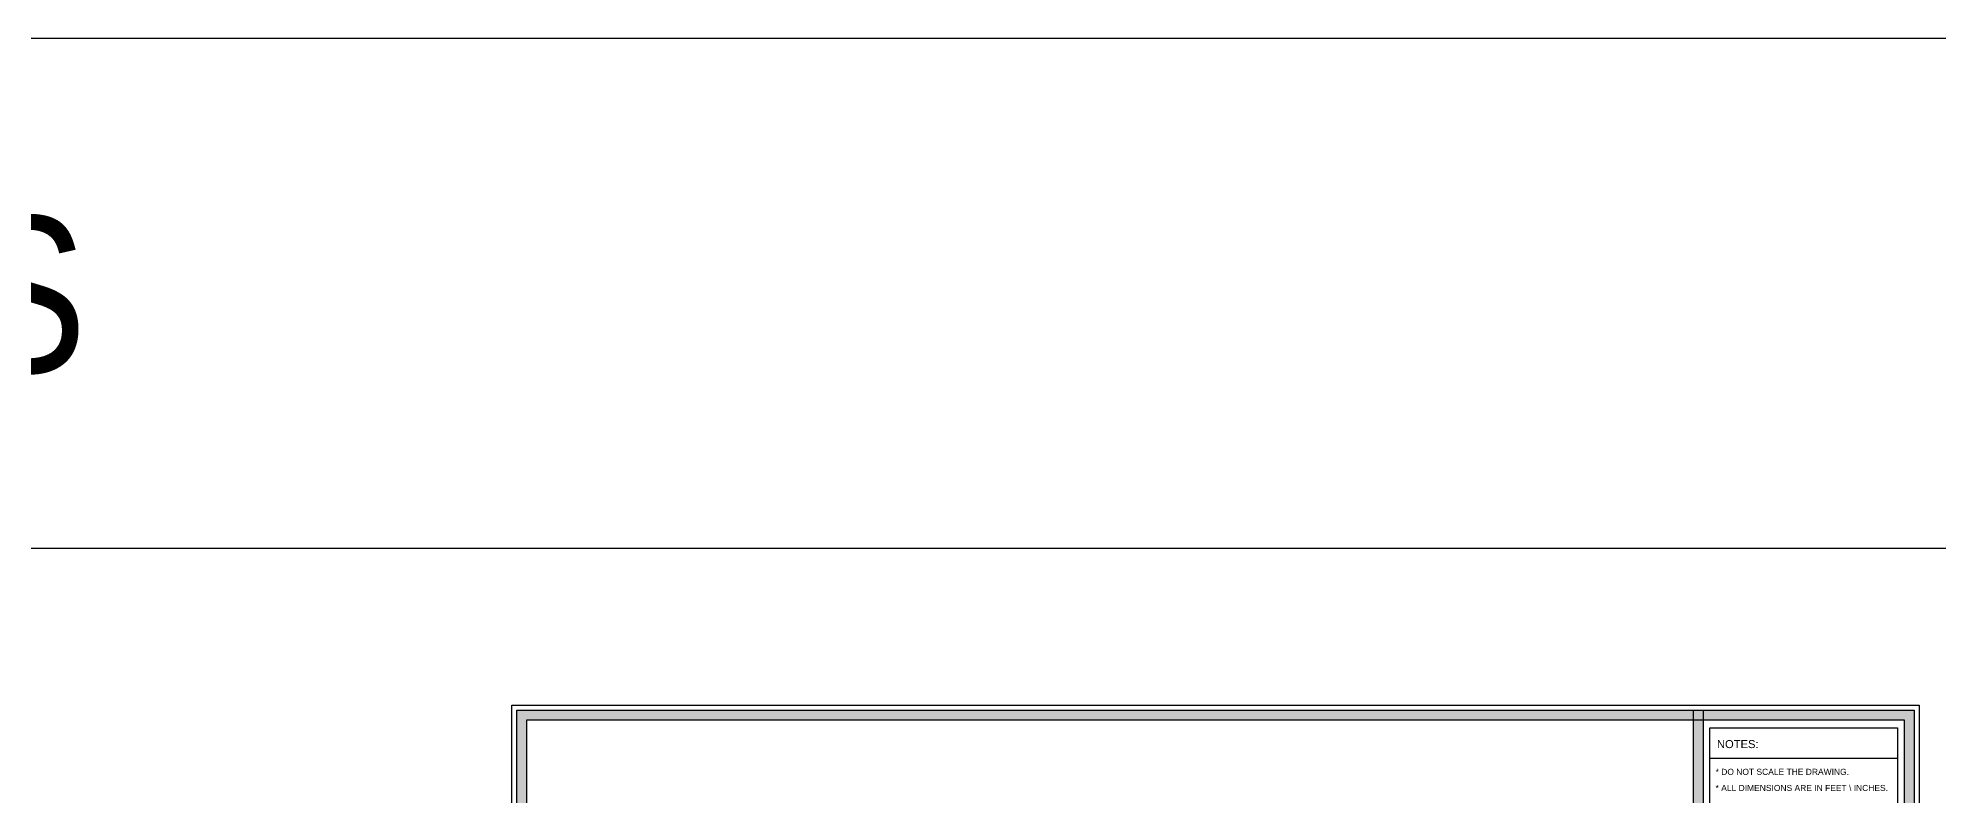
# Model space of a CAD drawing. Header units: millimetres. Extents: x 56222 to 3066687, y -650199 to -121287.
# Drawn here: x 156097.3 to 156522.6, y -179660.7 to -179491.2 of the extents above; entities that cross this region are included whole.
import ezdxf
from ezdxf.enums import TextEntityAlignment as Align

# ---------------------------------------------------------------- set-up
doc = ezdxf.new("R2010")
doc.units = ezdxf.units.MM
doc.header["$MEASUREMENT"] = 0
for name, color, linetype, lineweight in [('NAME PLATE', 7, 'Continuous', 25), ('SECOND FLOOR ( TEXT )', 7, 'Continuous', 9), ('TILE', 14, 'Continuous', 9), ('XX~SLAB ( BEAM )~ ( DIM )', 7, 'Continuous', 9)]:
    doc.layers.add(name, color=color, linetype=linetype, lineweight=lineweight)
doc.styles.add('Arial', font='arial.ttf')
doc.styles.add("Cn_BT_0'-0", font='swissc.ttf')

msp = doc.modelspace()

# ---------------------------------------------------------------- hatches: boundary and pattern name
at = {"layer": 'NAME PLATE', "true_color": 0xd39e00}
h = msp.add_hatch(color=42, dxfattribs=at)
h.paths.add_polyline_path([(156204.415, -179861.53), (156516.999, -179861.53), (156516.999, -179641.511), (156204.415, -179641.511)])
h.paths.add_polyline_path([(156206.609, -179859.337), (156514.805, -179859.337), (156514.805, -179643.705), (156206.609, -179643.705)], flags=16)
msp.add_hatch(color=42, dxfattribs=at).paths.add_polyline_path([(156467.639, -179859.337), (156469.832, -179859.337), (156469.832, -179641.511), (156467.639, -179641.511)])

# ---------------------------------------------------------------- linework, layer by layer
at = {"layer": 'NAME PLATE', "color": 42, "true_color": 0xd39e00}
msp.add_line((156513.32, -179652.338), (156471.318, -179652.338), dxfattribs=at)
for points in [[(156203.319, -179640.414), (156518.095, -179640.414), (156518.095, -179862.627), (156203.319, -179862.627)], [(156204.415, -179641.511), (156516.999, -179641.511), (156516.999, -179861.53), (156204.415, -179861.53)], [(156206.609, -179643.705), (156514.805, -179643.705), (156514.805, -179859.337), (156206.609, -179859.337)], [(156467.639, -179859.337), (156467.639, -179641.511), (156469.832, -179641.511), (156469.832, -179859.337)], [(156471.318, -179857.531), (156471.318, -179645.51), (156513.32, -179645.51), (156513.32, -179857.531)]]:
    msp.add_lwpolyline(points, close=True, dxfattribs=at)
at = {"layer": 'TILE', "color": 1, "linetype": 'Continuous', "lineweight": 25}
msp.add_lwpolyline([(155066.713, -179491.172), (157411.924, -179491.172), (157411.924, -181613.565), (155066.713, -181613.565)], close=True, dxfattribs=at)
at = {"layer": 'XX~SLAB ( BEAM )~ ( DIM )', "color": 1, "lineweight": 30}
msp.add_lwpolyline([(155589.329, -179605.27), (156777.216, -179605.27), (156777.216, -180125.984), (155589.329, -180125.984)], close=True, dxfattribs=at)

# ---------------------------------------------------------------- texts
at = {"layer": 'NAME PLATE', "style": 'Arial'}
msp.add_text('NOTES:', height=1.7904, dxfattribs=at).set_placement((156477.548, -179650.007), align=Align.CENTER)
at = {"layer": 'NAME PLATE', "char_height": 1.35412, "width": 52.31678, "attachment_point": 1, "style": 'Arial'}
for s, insert in [('* DO NOT SCALE THE DRAWING.', (156472.588, -179654.642, 0)), ('* ALL DIMENSIONS ARE IN FEET \\\\ INCHES.', (156472.588, -179658.243, 0))]:
    msp.add_mtext(s, dxfattribs=dict(at, insert=insert))
at = {"layer": 'SECOND FLOOR ( TEXT )', "insert": (155980.105, -179548.76), "char_height": 35, "attachment_point": 5, "style": "Cn_BT_0'-0"}
msp.add_mtext('GF PARENTS', dxfattribs=at)

doc.saveas('drawing.dxf')
